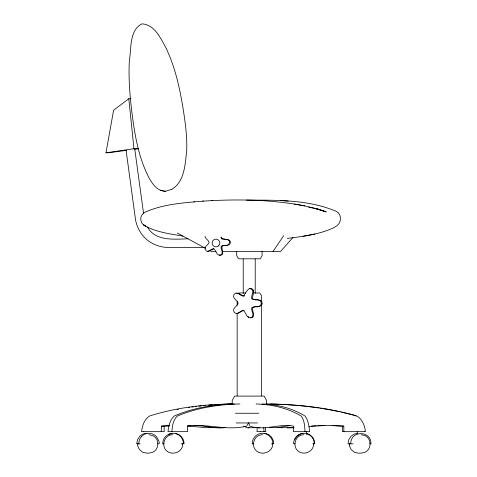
<?xml version="1.0" encoding="UTF-8"?>
<svg xmlns="http://www.w3.org/2000/svg" width="477" height="477" viewBox="0 0 477 477"><rect width="100%" height="100%" fill="white"/><g stroke="black" fill="none" stroke-linecap="round" stroke-linejoin="round"><path stroke-width="0.72" d="M237.158 395.779L237.158 313.371M237.158 305.208L237.158 301.494M243.222 293.26L243.222 258.981M255.207 293.26L255.207 258.981M261.64 395.779L261.64 303.724M262.082 251.379L262.082 255.612L260.245 258.802L238.548 258.802L236.705 255.612L236.705 251.379M266.571 404.579L266.571 400.412L264.085 396.095L234.708 396.095L232.21 400.412L232.21 404.579M306.675 434.565L306.675 431.768M137.74 443.169L137.71 445.9L139.439 449.608L142.587 452.196L146.534 453.15L148.794 453.15L152.765 452.279C159.407 449.137 159.509 438.953 152.926 435.68L148.979 434.726M182.655 443.348C183.585 450.622 174.809 455.267 168.649 452.196C160.183 448.219 163.468 434.452 172.823 434.726M272.588 443.348C273.518 450.735 264.598 455.261 258.403 452.196C249.936 448.219 253.215 434.458 262.565 434.726M332.064 425.603L342.569 426.134L342.504 431.661L365.442 431.661C364.732 425.693 362.419 419.229 356.963 416.057C327.747 407.436 297.04 404.252 266.619 403.965M161.25 431.661L161.399 426.134L169.43 425.687M171.887 431.661C172.239 426.164 173.056 419.975 177.325 416.057C196.995 407.728 218.621 404.401 239.919 403.971M260.502 431.661L260.514 431.333M220.982 237.123L221.161 238.428L221.65 238.816L226.098 239.365M221.668 237.123L221.853 238.428L222.336 238.816L225.007 239.281M257.252 427.517L256.996 431.661L265.796 431.661L265.528 427.344M143.756 431.661L143.78 431.333M126.685 150.315L108.506 152.801L105.977 152.801L113.598 110.247L128.802 98.709L130.99 98.709M314.194 443.825L314.254 443.485A10.327 10.327 0 0 0 303.807 433.283A10.327 10.327 0 0 0 293.593 443.711L295.013 443.825M314.713 443.485L314.647 443.825L312.858 443.825M183.347 443.825L183.371 443.711A10.327 10.321 90 0 0 173.157 433.277A10.327 10.321 90 0 0 162.723 443.485L162.782 443.825L164.166 443.825M272.808 443.825L272.832 443.711A10.327 10.315 -90 0 0 262.63 433.277A10.327 10.315 -90 0 0 252.202 443.485L252.261 443.825L253.752 443.825M248.487 423.063L246.603 426.134C226.885 431.148 207.155 423.272 187.336 426.134L187.586 431.661L167.976 431.661C168.679 426.11 169.83 419.993 174.147 416.057C193.03 407.847 213.863 404.418 234.398 403.971M273.029 251.433L283.732 235.614M141.723 436.222L139.463 439.544L138.706 443.825M292.92 237.51L280.619 251.433L222.377 251.433M171.947 189.22C184.718 181.504 185.118 164.094 186.698 150.863C187.288 135.247 184.921 119.691 182.387 104.326C179.042 84.942 174.493 65.605 165.889 47.807C160.588 38.166 154.655 24.732 142.015 23.85C129.154 29.932 131.413 49.077 129.35 60.77C128.253 81.645 130.489 102.519 133.327 123.179C136.118 141.848 140.083 160.654 148.878 177.516C152.258 183.848 157.356 191.229 165.418 191.295L171.875 189.244M244.129 296.062L244.725 295.686M243.669 426.134L246.842 427.774L260.025 427.678M213.821 248.684C211.222 249.966 206.923 253.657 205.11 249.334C204.323 246.156 208.473 245.029 209.129 242.358C208.509 239.883 205.211 238.959 204.979 236.258M207.859 251.397L212.474 248.899L213.726 248.72C216.296 250.473 216.409 256.143 220.553 255.147C224.458 253.406 220.225 249.125 221.161 246.293C223.683 244.546 227.404 246.281 229.836 244.152C232.09 241.225 228.143 238.762 225.406 239.365M287.255 238.422C302.978 236.437 319.149 234.511 333.667 227.785C336.327 226.36 339.201 224.423 340.047 221.346C341.037 217.649 340.161 213.189 336.386 211.412C308.208 199.338 276.582 200.215 246.478 200.107M303.843 434.726C294.482 434.63 291.459 448.469 300.021 452.279C306.151 455.243 314.534 450.205 313.467 443.169M357.374 433.414L354.149 434.106L350.881 436.383L348.717 439.752L348.013 443.825L352.974 443.825M249.668 288.8C256.519 287.81 252.154 295.4 252.548 298.811L254.951 299.681M303.139 236.294L314.892 234.028M248.088 427.893L249.173 427.678M177.092 409.51L178.487 409.272M250.675 317.926C256.638 317.288 251.725 311.028 252.548 307.707L254.951 306.836M223.975 245.524L221.853 246.293C221.507 249.304 225.365 256.012 219.307 255.135M105.977 152.801L133.948 148.723L138.324 148.723L134.687 149.218M188.266 407.602L189.673 407.412M191.784 407.131L193.185 406.941M195.296 406.66L196.703 406.47M203.488 201.097C183.836 202.773 163.51 203.989 145.258 212.098C141.818 213.875 139.844 217.47 141.109 221.25C141.514 223.671 143.839 225.013 145.706 226.277C157.106 232.335 170.283 233.849 182.834 236.109M198.814 406.183L201.598 405.897M203.685 405.688L205.778 405.474M309.042 426.438L324.932 425.508M224.989 427.636C214.28 428.996 203.858 425.067 193.167 425.544M224.315 245.434C229.002 246.997 232.299 239.907 226.492 239.484M255.332 306.741C263.232 307.981 263.232 298.536 255.332 299.777M208.562 405.188L212.211 404.913M214.4 404.752L220.076 404.401M219.802 427.625L205.492 427.678L187.24 425.889M311.392 426.068L316.203 425.728M289.837 425.55L277.101 427.678L269.702 427.595M224.888 427.636L210.089 427.678M211.526 200.644L212.319 200.596C242.942 199.159 273.852 199.935 304.028 205.79L314.683 208.216L326.292 211.871L316.472 208.759M193.871 201.819L194.658 201.771M202.695 201.151L212.319 200.596M161.399 426.134L168.983 425.866M222.837 404.263L231.13 403.989M236.604 293.069L238.387 293.266L243.455 296.098M294.178 427.726L277.638 427.636M287.16 427.893L293.427 427.678M317.646 425.687L333.447 425.603L343.81 426.134L343.875 431.661M232.603 403.959C204.561 404.263 176.222 407.477 149.48 416.057C144.263 419.408 142.247 425.806 141.514 431.661L164.225 431.661L164.082 426.134M238.935 292.973L245.482 292.973M188.123 238.78C174.045 239.269 155.132 241.332 147.459 227.022M205.176 247.45L168.041 247.45C160.278 247.348 152.682 244.528 146.725 239.555L146.576 239.424C140.757 234.308 136.821 227.249 135.504 219.617L126.077 150.243M216.033 251.433L211.204 251.433L209.904 250.723M253.549 292.973L259.87 292.973L261.64 296.05L261.64 301.494M235.453 413.249L258.874 413.249M236.145 422.944L257.514 422.944M342.569 426.134L343.81 426.134M140.184 443.825L136.81 443.825L136.744 443.485L137.573 439.544L139.827 436.222A10.476 10.309 90 0 1 146.445 433.295M157.78 443.825C161.775 444.767 156.814 437.26 156.212 436.383A10.476 10.309 90 0 0 141.723 436.222M181.343 443.825L184.074 443.711A10.327 10.321 90 0 0 175.876 433.498M271.473 443.825L273.72 443.711A10.327 10.315 -90 0 0 264.18 433.307M369.651 443.825L370.957 443.825C371.416 430.23 350.38 430.224 350.762 443.825M262.07 403.965C277.054 404.317 292.27 408.163 305.041 416.057C308.392 420.499 309.013 426.295 309.639 431.661L293.427 431.661L293.725 426.134C279.045 423.284 264.485 431.142 249.93 426.134L248.612 422.878M256.107 403.977C271.771 404.401 287.738 408.044 301.255 416.057C304.541 420.499 304.749 426.343 304.982 431.661M270.209 403.989L279.117 404.263M280.601 404.329L294.464 405.188M236.604 313.449C239.561 313.908 241.29 310.342 244.129 310.461M288.364 201.097L280.243 200.567M277.179 427.458L282.223 427.774M188.719 425.728L190.895 425.889M295.162 405.253L304.946 406.183M305.656 406.273L316.305 407.602M317.014 407.716L319.137 408.05M320.55 408.276L321.963 408.503M323.382 408.723L328.337 409.51M308.595 207.197L310.694 207.549M304.839 205.939L294.315 204.055M329.029 409.648L340.149 411.842M160.254 190.251L165.418 191.295M310.05 207.459L318.648 209.361L317.515 209.075M361.101 434.726L365.036 435.602C371.637 438.762 371.732 448.905 365.203 452.196L361.286 453.15L358.376 453.15L354.441 452.279L351.263 449.751L349.48 446.078L349.45 443.348M259.607 427.893L258.421 427.225M341.556 412.152L353.636 415.073L356.122 416.057M315.524 208.455L325.517 211.651M177.349 233.062L205.343 248.249M248.058 316.412L248.803 317.187M253.084 443.485L253.15 443.825M163.42 443.485L163.486 443.825M134.735 148.919L143.523 213.13M128.802 98.709L133.948 148.723M364.38 431.333L364.404 431.661M263.769 427.517L264.025 431.661M357.285 431.768L357.285 433.861M168.691 434.601A10.327 10.321 90 0 1 171.845 433.456M294.792 439.758A10.327 10.327 0 0 1 295.376 438.548M296.122 437.403A10.327 10.327 0 0 1 302.925 433.384M306.282 433.456A10.327 10.327 0 0 1 314.707 443.485M252.989 290.952L251.558 297.332L251.767 298.811C254.813 301.059 261.587 298.083 262.314 303.259C261.587 308.434 254.813 305.459 251.767 307.707C250.705 310.915 255.499 315.762 251.075 317.73C246.388 318.857 246.257 312.441 243.348 310.461C240.199 310.372 237.045 315.863 234.159 312.202C231.548 308.375 237.272 306.407 238.142 303.259C237.272 300.111 231.548 298.143 234.159 294.315C237.045 290.654 240.199 296.145 243.348 296.062C245.882 293.629 249.101 283.958 252.989 290.952M144.132 225.18L143.35 224.649L145.706 226.277L144.132 225.18M218.71 245.774A3.882 3.858 -90 0 0 216.981 239.281A3.882 3.858 -90 0 0 212.253 244.033A3.882 3.858 -90 0 0 218.71 245.774"/></g></svg>
